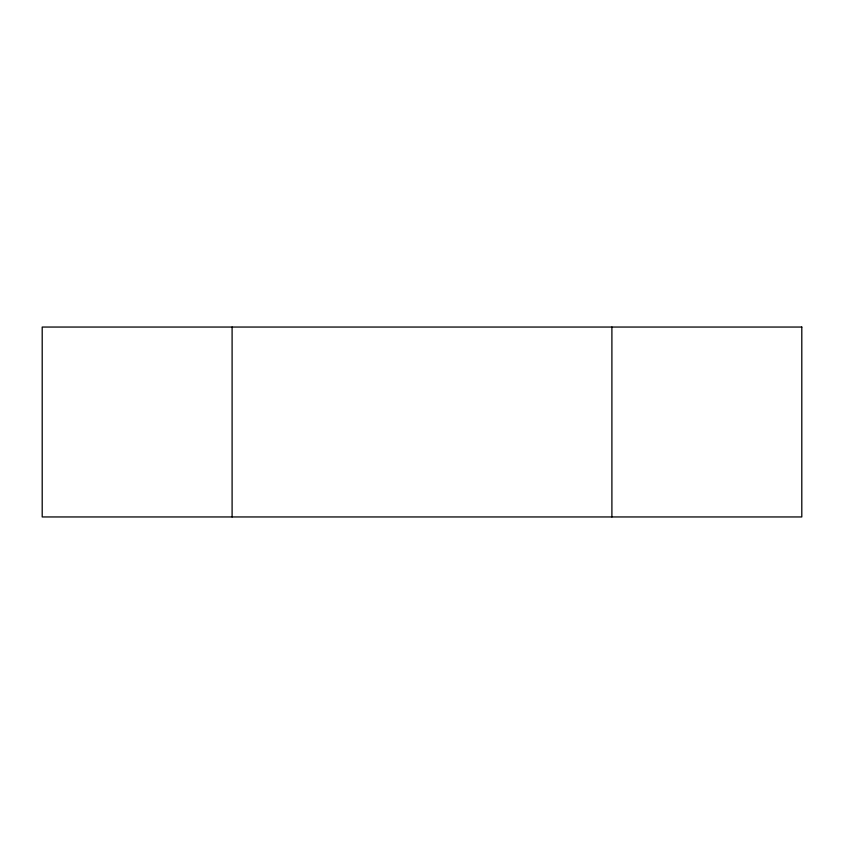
<?xml version="1.0" encoding="UTF-8"?>
<svg xmlns="http://www.w3.org/2000/svg" width="844" height="844" viewBox="0 0 844 844"><rect width="100%" height="100%" fill="white"/><g stroke="black" fill="none" stroke-linecap="round" stroke-linejoin="round"><path stroke-width="1.27" d="M611.9 327.05L611.9 516.95M232.1 327.05L232.1 516.95M801.8 327.05L42.2 327.05L42.2 516.95L801.8 516.95L801.8 327.05"/></g></svg>
